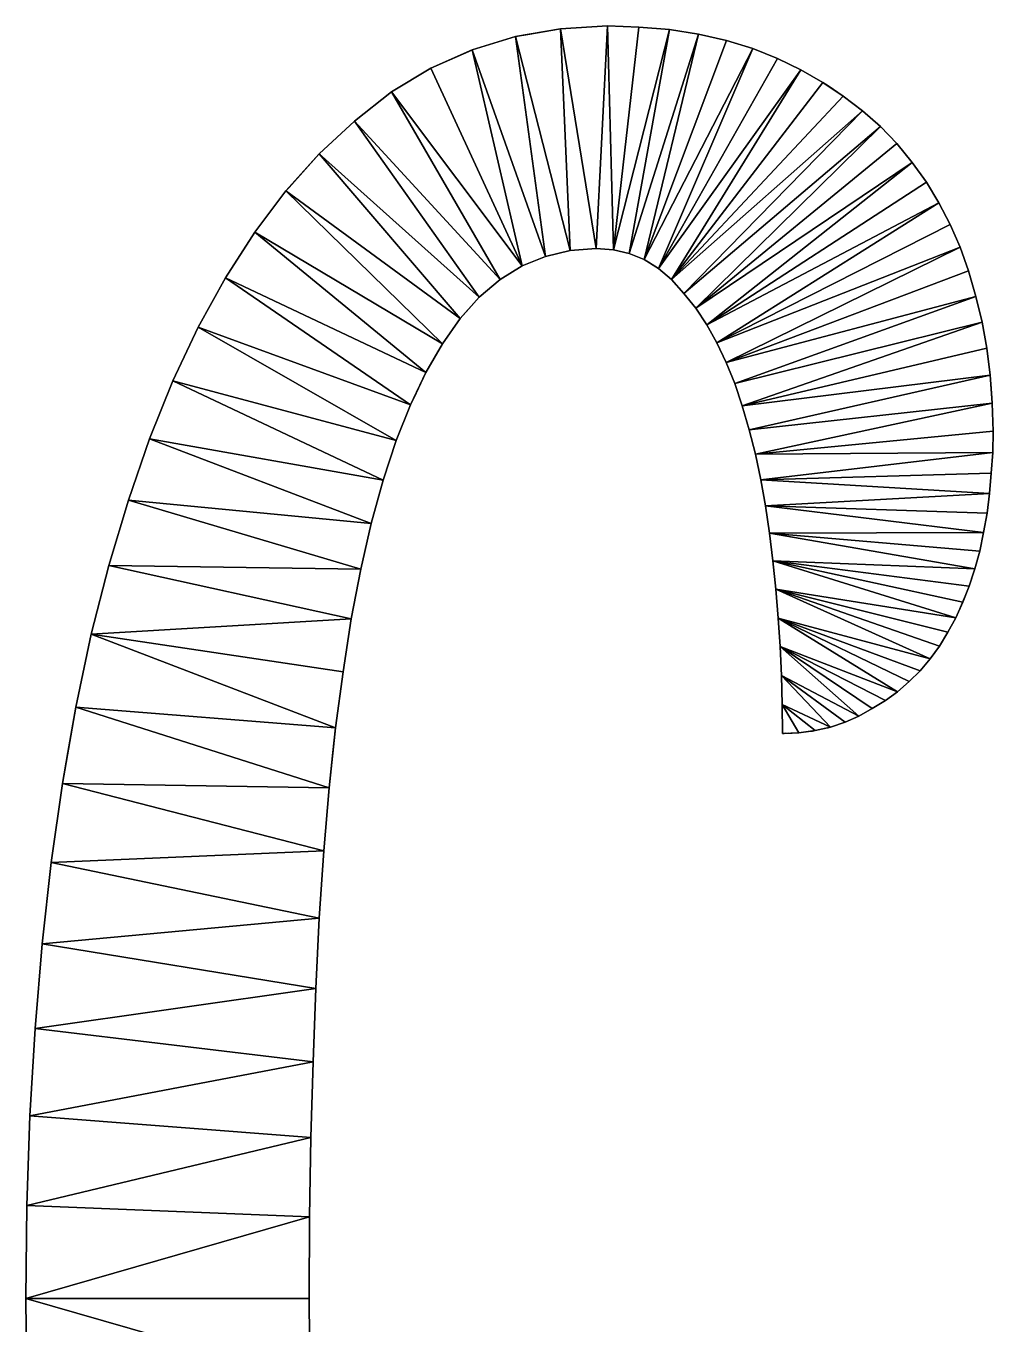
# Model space of a CAD drawing. Extents: x -29.1 to 29.1, y -25 to 25.
# Drawn here: x -15.086 to -12.33, y 6.562 to 10.263 of the extents above; entities that cross this region are included whole.
import ezdxf

# ---------------------------------------------------------------- set-up
doc = ezdxf.new("R2010")
doc.units = 0
doc.header["$MEASUREMENT"] = 0
doc.layers.add('ConstrLine', color=7, linetype='Continuous')
doc.layers.add('ObjLayer', color=2, linetype='Continuous')

msp = doc.modelspace()

# ---------------------------------------------------------------- linework, layer by layer
at = {"layer": 'ConstrLine'}
for points in [[(-13.563, 10.255, 5), (-13.691, 10.233, 5), (-13.535, 9.623, 5)], [(-13.563, 10.255, 5), (-13.6503, 10.24, 4), (-13.691, 10.233, 5)], [(-13.563, 10.255, 5), (-13.563, 10.255, 4), (-13.6503, 10.24, 4)], [(-13.429, 10.263, 5), (-13.563, 10.255, 5), (-13.461, 9.629, 5)], [(-13.563, 10.255, 4), (-13.563, 10.255, 5), (-13.429, 10.263, 5)], [(-13.563, 10.255, 4), (-13.429, 10.263, 5), (-13.429, 10.263, 4)], [(-13.535, 9.623, 5), (-13.461, 9.629, 5), (-13.563, 10.255, 5)], [(-13.461, 9.629, 5), (-13.412, 9.625, 5), (-13.429, 10.263, 5)], [(-13.339, 10.26, 5), (-13.429, 10.263, 5), (-13.412, 9.625, 5)], [(-13.429, 10.263, 4), (-13.429, 10.263, 5), (-13.339, 10.26, 5)], [(-13.429, 10.263, 4), (-13.339, 10.26, 5), (-13.339, 10.26, 4)], [(-13.252, 10.253, 5), (-13.339, 10.26, 5), (-13.412, 9.625, 5)], [(-13.412, 9.625, 5), (-13.367, 9.614, 5), (-13.252, 10.253, 5)], [(-13.252, 10.253, 5), (-13.367, 9.614, 5), (-13.169, 10.24, 5)], [(-13.339, 10.26, 4), (-13.339, 10.26, 5), (-13.252, 10.253, 5)], [(-13.339, 10.26, 4), (-13.252, 10.253, 5), (-13.252, 10.253, 4)], [(-13.252, 10.253, 4), (-13.252, 10.253, 5), (-13.169, 10.24, 5)], [(-13.252, 10.253, 4), (-13.169, 10.24, 5), (-13.169, 10.24, 4)], [(-13.691, 10.233, 5), (-13.814, 10.195, 5), (-13.605, 9.606, 5)], [(-13.814, 10.195, 4), (-13.814, 10.195, 5), (-13.691, 10.233, 5)], [(-13.814, 10.195, 4), (-13.691, 10.233, 5), (-13.691, 10.233, 4)], [(-13.691, 10.233, 4), (-13.691, 10.233, 5), (-13.6503, 10.24, 4)], [(-13.605, 9.606, 5), (-13.535, 9.623, 5), (-13.691, 10.233, 5)], [(-13.324, 9.597, 5), (-13.169, 10.24, 5), (-13.367, 9.614, 5)], [(-13.169, 10.24, 5), (-13.324, 9.597, 5), (-13.09, 10.222, 5)], [(-13.09, 10.222, 5), (-13.324, 9.597, 5), (-13.015, 10.199, 5)], [(-13.169, 10.24, 5), (-13.09, 10.222, 5), (-13.09, 10.222, 4)], [(-13.169, 10.24, 5), (-13.09, 10.222, 4), (-13.169, 10.24, 4)], [(-13.09, 10.222, 4), (-13.09, 10.222, 5), (-13.015, 10.199, 5)], [(-13.09, 10.222, 4), (-13.015, 10.199, 5), (-13.015, 10.199, 4)], [(-13.814, 10.195, 5), (-13.932, 10.143, 5), (-13.672, 9.579, 5)], [(-13.932, 10.143, 5), (-13.814, 10.195, 5), (-13.824, 10.1906, 4)], [(-13.932, 10.143, 4), (-13.932, 10.143, 5), (-13.824, 10.1906, 4)], [(-13.814, 10.195, 4), (-13.824, 10.1906, 4), (-13.814, 10.195, 5)], [(-13.672, 9.579, 5), (-13.605, 9.606, 5), (-13.814, 10.195, 5)], [(-13.283, 9.572, 5), (-13.015, 10.199, 5), (-13.324, 9.597, 5)], [(-13.283, 9.572, 5), (-12.944, 10.17, 5), (-13.015, 10.199, 5)], [(-13.015, 10.199, 4), (-13.015, 10.199, 5), (-12.944, 10.17, 5)], [(-13.015, 10.199, 4), (-12.944, 10.17, 5), (-12.944, 10.17, 4)], [(-13.932, 10.143, 5), (-14.044, 10.075, 5), (-13.672, 9.579, 5)], [(-14.044, 10.075, 4), (-14.044, 10.075, 5), (-13.932, 10.143, 5)], [(-14.044, 10.075, 4), (-13.932, 10.143, 5), (-13.932, 10.143, 4)], [(-12.878, 10.138, 5), (-12.944, 10.17, 5), (-13.283, 9.572, 5)], [(-12.944, 10.17, 4), (-12.944, 10.17, 5), (-12.878, 10.138, 5)], [(-12.944, 10.17, 4), (-12.878, 10.138, 5), (-12.878, 10.138, 4)], [(-13.283, 9.572, 5), (-13.246, 9.54, 5), (-12.878, 10.138, 5)], [(-12.815, 10.102, 5), (-12.878, 10.138, 5), (-13.246, 9.54, 5)], [(-12.878, 10.138, 4), (-12.878, 10.138, 5), (-12.815, 10.102, 5)], [(-12.878, 10.138, 4), (-12.815, 10.102, 5), (-12.815, 10.102, 4)], [(-14.044, 10.075, 5), (-14.15, 9.992, 5), (-13.735, 9.54, 5)], [(-14.15, 9.992, 4), (-14.15, 9.992, 5), (-14.044, 10.075, 5)], [(-14.15, 9.992, 4), (-14.044, 10.075, 5), (-14.044, 10.075, 4)], [(-13.735, 9.54, 5), (-13.672, 9.579, 5), (-14.044, 10.075, 5)], [(-12.757, 10.063, 5), (-12.815, 10.102, 5), (-13.246, 9.54, 5)], [(-12.815, 10.102, 4), (-12.815, 10.102, 5), (-12.8, 10.0919, 4)], [(-12.815, 10.102, 5), (-12.757, 10.063, 5), (-12.8, 10.0919, 4)], [(-12.757, 10.063, 4), (-12.8, 10.0919, 4), (-12.757, 10.063, 5)], [(-12.702, 10.021, 5), (-12.757, 10.063, 5), (-13.246, 9.54, 5)], [(-12.757, 10.063, 4), (-12.757, 10.063, 5), (-12.702, 10.021, 5)], [(-12.757, 10.063, 4), (-12.702, 10.021, 5), (-12.702, 10.021, 4)], [(-14.15, 9.992, 5), (-14.25, 9.898, 5), (-13.794, 9.49, 5)], [(-14.25, 9.898, 4), (-14.25, 9.898, 5), (-14.15, 9.992, 5)], [(-14.25, 9.898, 4), (-14.15, 9.992, 5), (-14.15, 9.992, 4)], [(-13.794, 9.49, 5), (-13.735, 9.54, 5), (-14.15, 9.992, 5)], [(-13.246, 9.54, 5), (-13.211, 9.5, 5), (-12.702, 10.021, 5)], [(-12.651, 9.976, 5), (-12.702, 10.021, 5), (-13.211, 9.5, 5)], [(-12.702, 10.021, 4), (-12.702, 10.021, 5), (-12.651, 9.976, 5)], [(-12.702, 10.021, 4), (-12.651, 9.976, 5), (-12.651, 9.976, 4)], [(-13.211, 9.5, 5), (-13.177, 9.458, 5), (-12.651, 9.976, 5)], [(-12.604, 9.928, 5), (-12.651, 9.976, 5), (-13.177, 9.458, 5)], [(-12.651, 9.976, 4), (-12.651, 9.976, 5), (-12.604, 9.928, 5)], [(-12.651, 9.976, 4), (-12.604, 9.928, 5), (-12.604, 9.928, 4)], [(-12.56, 9.874, 5), (-12.604, 9.928, 5), (-13.177, 9.458, 5)], [(-12.604, 9.928, 4), (-12.604, 9.928, 5), (-12.56, 9.874, 5)], [(-12.604, 9.928, 4), (-12.56, 9.874, 5), (-12.56, 9.874, 4)], [(-14.25, 9.898, 5), (-14.345, 9.793, 5), (-13.849, 9.429, 5)], [(-14.345, 9.793, 5), (-14.25, 9.898, 5), (-14.336, 9.8029, 4)], [(-14.25, 9.898, 4), (-14.336, 9.8029, 4), (-14.25, 9.898, 5)], [(-13.849, 9.429, 5), (-13.794, 9.49, 5), (-14.25, 9.898, 5)], [(-13.177, 9.458, 5), (-13.146, 9.411, 5), (-12.56, 9.874, 5)], [(-12.52, 9.818, 5), (-12.56, 9.874, 5), (-13.146, 9.411, 5)], [(-12.56, 9.874, 4), (-12.56, 9.874, 5), (-12.52, 9.818, 5)], [(-12.56, 9.874, 4), (-12.52, 9.818, 5), (-12.52, 9.818, 4)], [(-12.484, 9.759, 5), (-12.52, 9.818, 5), (-13.146, 9.411, 5)], [(-12.52, 9.818, 4), (-12.52, 9.818, 5), (-12.484, 9.759, 5)], [(-12.52, 9.818, 4), (-12.484, 9.759, 5), (-12.484, 9.759, 4)], [(-14.434, 9.675, 5), (-13.899, 9.357, 5), (-14.345, 9.793, 5)], [(-14.345, 9.793, 4), (-14.434, 9.675, 4), (-14.434, 9.675, 5)], [(-14.345, 9.793, 4), (-14.434, 9.675, 5), (-14.345, 9.793, 5)], [(-14.336, 9.8029, 4), (-14.345, 9.793, 4), (-14.345, 9.793, 5)], [(-13.849, 9.429, 5), (-14.345, 9.793, 5), (-13.899, 9.357, 5)], [(-13.146, 9.411, 5), (-13.117, 9.36, 5), (-12.484, 9.759, 5)], [(-12.452, 9.697, 5), (-12.484, 9.759, 5), (-13.117, 9.36, 5)], [(-12.484, 9.759, 4), (-12.484, 9.759, 5), (-12.452, 9.697, 5)], [(-12.484, 9.759, 4), (-12.452, 9.697, 5), (-12.452, 9.697, 4)], [(-12.424, 9.632, 5), (-12.452, 9.697, 5), (-13.117, 9.36, 5)], [(-12.452, 9.697, 4), (-12.452, 9.697, 5), (-12.424, 9.632, 5)], [(-12.452, 9.697, 4), (-12.424, 9.632, 5), (-12.424, 9.632, 4)], [(-14.434, 9.675, 5), (-14.517, 9.545, 5), (-13.946, 9.275, 5)], [(-14.434, 9.675, 4), (-14.517, 9.545, 4), (-14.517, 9.545, 5)], [(-14.434, 9.675, 4), (-14.517, 9.545, 5), (-14.434, 9.675, 5)], [(-13.946, 9.275, 5), (-13.899, 9.357, 5), (-14.434, 9.675, 5)], [(-13.605, 9.606, 4), (-13.535, 9.623, 4), (-13.535, 9.623, 5)], [(-13.605, 9.606, 4), (-13.535, 9.623, 5), (-13.605, 9.606, 5)], [(-13.535, 9.623, 4), (-13.461, 9.629, 4), (-13.461, 9.629, 5)], [(-13.535, 9.623, 4), (-13.461, 9.629, 5), (-13.535, 9.623, 5)], [(-13.461, 9.629, 4), (-13.412, 9.625, 4), (-13.412, 9.625, 5)], [(-13.461, 9.629, 4), (-13.412, 9.625, 5), (-13.461, 9.629, 5)], [(-13.412, 9.625, 4), (-13.367, 9.614, 4), (-13.367, 9.614, 5)], [(-13.412, 9.625, 4), (-13.367, 9.614, 5), (-13.412, 9.625, 5)], [(-13.117, 9.36, 5), (-13.091, 9.304, 5), (-12.424, 9.632, 5)], [(-12.4, 9.565, 5), (-12.424, 9.632, 5), (-13.091, 9.304, 5)], [(-12.424, 9.632, 4), (-12.424, 9.632, 5), (-12.4, 9.565, 5)], [(-12.424, 9.632, 4), (-12.4, 9.565, 5), (-12.4, 9.565, 4)], [(-13.672, 9.579, 4), (-13.605, 9.606, 4), (-13.605, 9.606, 5)], [(-13.672, 9.579, 4), (-13.605, 9.606, 5), (-13.672, 9.579, 5)], [(-13.367, 9.614, 4), (-13.324, 9.597, 4), (-13.324, 9.597, 5)], [(-13.367, 9.614, 4), (-13.324, 9.597, 5), (-13.367, 9.614, 5)], [(-13.283, 9.572, 5), (-13.324, 9.597, 5), (-13.312, 9.5897, 4)], [(-13.324, 9.597, 4), (-13.312, 9.5897, 4), (-13.324, 9.597, 5)], [(-13.312, 9.5897, 4), (-13.283, 9.572, 4), (-13.283, 9.572, 5)], [(-13.735, 9.54, 4), (-13.672, 9.579, 4), (-13.672, 9.579, 5)], [(-13.735, 9.54, 4), (-13.672, 9.579, 5), (-13.735, 9.54, 5)], [(-13.283, 9.572, 4), (-13.246, 9.54, 4), (-13.246, 9.54, 5)], [(-13.283, 9.572, 4), (-13.246, 9.54, 5), (-13.283, 9.572, 5)], [(-12.379, 9.492, 5), (-12.4, 9.565, 5), (-13.091, 9.304, 5)], [(-12.4, 9.565, 4), (-12.4, 9.565, 5), (-12.379, 9.492, 5)], [(-12.4, 9.565, 4), (-12.379, 9.492, 5), (-12.379, 9.492, 4)], [(-14.517, 9.545, 5), (-14.595, 9.404, 5), (-13.99, 9.183, 5)], [(-14.517, 9.545, 4), (-14.595, 9.404, 4), (-14.595, 9.404, 5)], [(-14.517, 9.545, 4), (-14.595, 9.404, 5), (-14.517, 9.545, 5)], [(-13.99, 9.183, 5), (-13.946, 9.275, 5), (-14.517, 9.545, 5)], [(-13.794, 9.49, 4), (-13.735, 9.54, 4), (-13.735, 9.54, 5)], [(-13.794, 9.49, 4), (-13.735, 9.54, 5), (-13.794, 9.49, 5)], [(-13.246, 9.54, 4), (-13.211, 9.5, 4), (-13.211, 9.5, 5)], [(-13.246, 9.54, 4), (-13.211, 9.5, 5), (-13.246, 9.54, 5)], [(-13.849, 9.429, 5), (-13.824, 9.4567, 4), (-13.794, 9.49, 5)], [(-13.794, 9.49, 4), (-13.794, 9.49, 5), (-13.824, 9.4567, 4)], [(-13.211, 9.5, 4), (-13.177, 9.458, 4), (-13.177, 9.458, 5)], [(-13.211, 9.5, 4), (-13.177, 9.458, 5), (-13.211, 9.5, 5)], [(-13.091, 9.304, 5), (-13.066, 9.244, 5), (-12.379, 9.492, 5)], [(-12.361, 9.419, 5), (-12.379, 9.492, 5), (-13.066, 9.244, 5)], [(-12.379, 9.492, 4), (-12.379, 9.492, 5), (-12.361, 9.419, 5)], [(-12.379, 9.492, 4), (-12.361, 9.419, 5), (-12.361, 9.419, 4)], [(-13.849, 9.429, 5), (-13.849, 9.429, 4), (-13.824, 9.4567, 4)], [(-13.177, 9.458, 4), (-13.146, 9.411, 4), (-13.146, 9.411, 5)], [(-13.177, 9.458, 4), (-13.146, 9.411, 5), (-13.177, 9.458, 5)], [(-14.595, 9.404, 5), (-14.667, 9.251, 5), (-14.031, 9.081, 5)], [(-14.595, 9.404, 4), (-14.667, 9.251, 4), (-14.667, 9.251, 5)], [(-14.595, 9.404, 4), (-14.667, 9.251, 5), (-14.595, 9.404, 5)], [(-14.031, 9.081, 5), (-13.99, 9.183, 5), (-14.595, 9.404, 5)], [(-13.849, 9.429, 4), (-13.849, 9.429, 5), (-13.899, 9.357, 5)], [(-13.849, 9.429, 4), (-13.899, 9.357, 5), (-13.899, 9.357, 4)], [(-13.146, 9.411, 4), (-13.117, 9.36, 4), (-13.117, 9.36, 5)], [(-13.146, 9.411, 4), (-13.117, 9.36, 5), (-13.146, 9.411, 5)], [(-13.066, 9.244, 5), (-13.045, 9.18, 5), (-12.361, 9.419, 5)], [(-12.348, 9.344, 5), (-12.361, 9.419, 5), (-13.045, 9.18, 5)], [(-12.361, 9.419, 4), (-12.361, 9.419, 5), (-12.348, 9.344, 5)], [(-12.361, 9.419, 4), (-12.348, 9.344, 5), (-12.348, 9.344, 4)], [(-13.899, 9.357, 4), (-13.899, 9.357, 5), (-13.946, 9.275, 5)], [(-13.899, 9.357, 4), (-13.946, 9.275, 5), (-13.946, 9.275, 4)], [(-13.117, 9.36, 4), (-13.091, 9.304, 4), (-13.091, 9.304, 5)], [(-13.117, 9.36, 4), (-13.091, 9.304, 5), (-13.117, 9.36, 5)], [(-12.338, 9.267, 5), (-12.348, 9.344, 5), (-13.045, 9.18, 5)], [(-12.348, 9.344, 4), (-12.348, 9.344, 5), (-12.338, 9.267, 5)], [(-12.348, 9.344, 4), (-12.338, 9.267, 5), (-12.338, 9.267, 4)], [(-13.091, 9.304, 4), (-13.066, 9.244, 4), (-13.066, 9.244, 5)], [(-13.091, 9.304, 4), (-13.066, 9.244, 5), (-13.091, 9.304, 5)], [(-13.946, 9.275, 5), (-13.99, 9.183, 5), (-13.9742, 9.216, 4)], [(-13.946, 9.275, 4), (-13.946, 9.275, 5), (-13.9742, 9.216, 4)], [(-13.045, 9.18, 5), (-13.025, 9.112, 5), (-12.338, 9.267, 5)], [(-12.338, 9.267, 5), (-13.025, 9.112, 5), (-12.332, 9.188, 5)], [(-12.338, 9.267, 4), (-12.338, 9.267, 5), (-12.3341, 9.216, 4)], [(-12.338, 9.267, 5), (-12.332, 9.188, 5), (-12.3341, 9.216, 4)], [(-14.667, 9.251, 5), (-14.734, 9.086, 5), (-14.068, 8.968, 5)], [(-14.667, 9.251, 4), (-14.734, 9.086, 4), (-14.734, 9.086, 5)], [(-14.667, 9.251, 4), (-14.734, 9.086, 5), (-14.667, 9.251, 5)], [(-14.068, 8.968, 5), (-14.031, 9.081, 5), (-14.667, 9.251, 5)], [(-13.99, 9.183, 4), (-13.9742, 9.216, 4), (-13.99, 9.183, 5)], [(-13.066, 9.244, 4), (-13.045, 9.18, 4), (-13.045, 9.18, 5)], [(-13.066, 9.244, 4), (-13.045, 9.18, 5), (-13.066, 9.244, 5)], [(-12.332, 9.188, 4), (-12.3341, 9.216, 4), (-12.332, 9.188, 5)], [(-13.99, 9.183, 4), (-13.99, 9.183, 5), (-14.031, 9.081, 5)], [(-13.99, 9.183, 4), (-14.031, 9.081, 5), (-14.031, 9.081, 4)], [(-13.045, 9.18, 4), (-13.025, 9.112, 4), (-13.025, 9.112, 5)], [(-13.045, 9.18, 4), (-13.025, 9.112, 5), (-13.045, 9.18, 5)], [(-13.007, 9.042, 5), (-12.332, 9.188, 5), (-13.025, 9.112, 5)], [(-12.332, 9.188, 5), (-13.007, 9.042, 5), (-12.33, 9.108, 5)], [(-12.332, 9.188, 4), (-12.332, 9.188, 5), (-12.33, 9.108, 5)], [(-12.332, 9.188, 4), (-12.33, 9.108, 5), (-12.33, 9.108, 4)], [(-13.025, 9.112, 4), (-13.007, 9.042, 4), (-13.007, 9.042, 5)], [(-13.025, 9.112, 4), (-13.007, 9.042, 5), (-13.025, 9.112, 5)], [(-12.33, 9.108, 5), (-13.007, 9.042, 5), (-12.331, 9.047, 5)], [(-12.33, 9.108, 4), (-12.33, 9.108, 5), (-12.331, 9.047, 5)], [(-12.33, 9.108, 4), (-12.331, 9.047, 5), (-12.331, 9.047, 4)], [(-14.734, 9.086, 5), (-14.794, 8.911, 5), (-14.102, 8.845, 5)], [(-14.734, 9.086, 4), (-14.794, 8.911, 4), (-14.794, 8.911, 5)], [(-14.734, 9.086, 4), (-14.794, 8.911, 5), (-14.734, 9.086, 5)], [(-14.102, 8.845, 5), (-14.068, 8.968, 5), (-14.734, 9.086, 5)], [(-14.031, 9.081, 4), (-14.031, 9.081, 5), (-14.068, 8.968, 5)], [(-14.031, 9.081, 4), (-14.068, 8.968, 5), (-14.068, 8.968, 4)], [(-12.992, 8.969, 5), (-12.331, 9.047, 5), (-13.007, 9.042, 5)], [(-13.007, 9.042, 4), (-12.992, 8.969, 4), (-12.992, 8.969, 5)], [(-13.007, 9.042, 4), (-12.992, 8.969, 5), (-13.007, 9.042, 5)], [(-12.335, 8.988, 5), (-12.331, 9.047, 5), (-12.992, 8.969, 5)], [(-12.331, 9.047, 4), (-12.331, 9.047, 5), (-12.335, 8.988, 5)], [(-12.331, 9.047, 4), (-12.335, 8.988, 5), (-12.335, 8.988, 4)], [(-14.068, 8.968, 4), (-14.068, 8.968, 5), (-14.102, 8.845, 5)], [(-14.068, 8.968, 4), (-14.102, 8.845, 5), (-14.102, 8.845, 4)], [(-12.34, 8.93, 5), (-12.335, 8.988, 5), (-12.992, 8.969, 5)], [(-12.992, 8.969, 5), (-12.978, 8.895, 5), (-12.34, 8.93, 5)], [(-12.992, 8.969, 4), (-12.978, 8.895, 4), (-12.978, 8.895, 5)], [(-12.992, 8.969, 4), (-12.978, 8.895, 5), (-12.992, 8.969, 5)], [(-12.335, 8.988, 4), (-12.335, 8.988, 5), (-12.34, 8.93, 5)], [(-12.335, 8.988, 4), (-12.34, 8.93, 5), (-12.34, 8.93, 4)], [(-12.347, 8.874, 5), (-12.34, 8.93, 5), (-12.978, 8.895, 5)], [(-12.34, 8.93, 4), (-12.34, 8.93, 5), (-12.347, 8.874, 5)], [(-12.34, 8.93, 4), (-12.347, 8.874, 5), (-12.347, 8.874, 4)], [(-14.794, 8.911, 5), (-14.85, 8.725, 5), (-14.132, 8.714, 5)], [(-14.794, 8.911, 4), (-14.85, 8.725, 4), (-14.85, 8.725, 5)], [(-14.794, 8.911, 4), (-14.85, 8.725, 5), (-14.794, 8.911, 5)], [(-14.132, 8.714, 5), (-14.102, 8.845, 5), (-14.794, 8.911, 5)], [(-12.978, 8.895, 5), (-12.967, 8.817, 5), (-12.357, 8.819, 5)], [(-12.357, 8.819, 5), (-12.347, 8.874, 5), (-12.978, 8.895, 5)], [(-12.978, 8.895, 4), (-12.967, 8.817, 4), (-12.967, 8.817, 5)], [(-12.978, 8.895, 4), (-12.967, 8.817, 5), (-12.978, 8.895, 5)], [(-14.102, 8.845, 4), (-14.102, 8.845, 5), (-14.132, 8.714, 5)], [(-14.102, 8.845, 4), (-14.132, 8.714, 5), (-14.132, 8.714, 4)], [(-12.347, 8.874, 4), (-12.347, 8.874, 5), (-12.357, 8.819, 5)], [(-12.347, 8.874, 4), (-12.357, 8.819, 5), (-12.357, 8.819, 4)], [(-12.368, 8.766, 5), (-12.357, 8.819, 5), (-12.967, 8.817, 5)], [(-12.967, 8.817, 5), (-12.958, 8.738, 5), (-12.382, 8.715, 5)], [(-12.382, 8.715, 5), (-12.368, 8.766, 5), (-12.967, 8.817, 5)], [(-12.967, 8.817, 4), (-12.958, 8.738, 4), (-12.958, 8.738, 5)], [(-12.967, 8.817, 4), (-12.958, 8.738, 5), (-12.967, 8.817, 5)], [(-12.357, 8.819, 4), (-12.357, 8.819, 5), (-12.368, 8.766, 5)], [(-12.357, 8.819, 4), (-12.368, 8.766, 5), (-12.368, 8.766, 4)], [(-12.416, 8.62, 5), (-12.398, 8.666, 5), (-12.958, 8.738, 5)], [(-12.436, 8.576, 5), (-12.416, 8.62, 5), (-12.958, 8.738, 5)], [(-12.398, 8.666, 5), (-12.382, 8.715, 5), (-12.958, 8.738, 5)], [(-12.958, 8.738, 5), (-12.949, 8.657, 5), (-12.436, 8.576, 5)], [(-12.958, 8.738, 4), (-12.949, 8.657, 4), (-12.949, 8.657, 5)], [(-12.958, 8.738, 4), (-12.949, 8.657, 5), (-12.958, 8.738, 5)], [(-12.368, 8.766, 4), (-12.368, 8.766, 5), (-12.382, 8.715, 5)], [(-12.368, 8.766, 4), (-12.382, 8.715, 5), (-12.382, 8.715, 4)], [(-14.85, 8.725, 5), (-14.9, 8.529, 5), (-14.159, 8.573, 5)], [(-14.85, 8.725, 4), (-14.9, 8.529, 4), (-14.9, 8.529, 5)], [(-14.85, 8.725, 4), (-14.9, 8.529, 5), (-14.85, 8.725, 5)], [(-14.159, 8.573, 5), (-14.132, 8.714, 5), (-14.85, 8.725, 5)], [(-14.132, 8.714, 4), (-14.132, 8.714, 5), (-14.159, 8.573, 5)], [(-14.132, 8.714, 4), (-14.159, 8.573, 5), (-14.159, 8.573, 4)], [(-12.382, 8.715, 5), (-12.398, 8.666, 5), (-12.3856, 8.704, 4)], [(-12.398, 8.666, 4), (-12.3856, 8.704, 4), (-12.398, 8.666, 5)], [(-12.382, 8.715, 4), (-12.382, 8.715, 5), (-12.3856, 8.704, 4)], [(-12.398, 8.666, 4), (-12.398, 8.666, 5), (-12.416, 8.62, 5)], [(-12.398, 8.666, 4), (-12.416, 8.62, 5), (-12.416, 8.62, 4)], [(-12.949, 8.657, 5), (-12.942, 8.575, 5), (-12.509, 8.459, 5)], [(-12.509, 8.459, 5), (-12.483, 8.495, 5), (-12.949, 8.657, 5)], [(-12.483, 8.495, 5), (-12.459, 8.535, 5), (-12.949, 8.657, 5)], [(-12.459, 8.535, 5), (-12.436, 8.576, 5), (-12.949, 8.657, 5)], [(-12.949, 8.657, 4), (-12.942, 8.575, 4), (-12.942, 8.575, 5)], [(-12.949, 8.657, 4), (-12.942, 8.575, 5), (-12.949, 8.657, 5)], [(-12.416, 8.62, 4), (-12.416, 8.62, 5), (-12.436, 8.576, 5)], [(-12.416, 8.62, 4), (-12.436, 8.576, 5), (-12.436, 8.576, 4)], [(-14.182, 8.422, 5), (-14.159, 8.573, 5), (-14.9, 8.529, 5)], [(-14.159, 8.573, 4), (-14.159, 8.573, 5), (-14.182, 8.422, 5)], [(-14.159, 8.573, 4), (-14.182, 8.422, 5), (-14.182, 8.422, 4)], [(-12.942, 8.575, 5), (-12.937, 8.494, 5), (-12.602, 8.365, 5)], [(-12.602, 8.365, 5), (-12.569, 8.394, 5), (-12.942, 8.575, 5)], [(-12.569, 8.394, 5), (-12.538, 8.425, 5), (-12.942, 8.575, 5)], [(-12.538, 8.425, 5), (-12.509, 8.459, 5), (-12.942, 8.575, 5)], [(-12.942, 8.575, 4), (-12.937, 8.494, 4), (-12.937, 8.494, 5)], [(-12.942, 8.575, 4), (-12.937, 8.494, 5), (-12.942, 8.575, 5)], [(-12.436, 8.576, 4), (-12.436, 8.576, 5), (-12.459, 8.535, 5)], [(-12.436, 8.576, 4), (-12.459, 8.535, 5), (-12.459, 8.535, 4)], [(-14.204, 8.262, 5), (-14.9, 8.529, 5), (-14.944, 8.321, 5)], [(-14.9, 8.529, 4), (-14.944, 8.321, 4), (-14.944, 8.321, 5)], [(-14.9, 8.529, 4), (-14.944, 8.321, 5), (-14.9, 8.529, 5)], [(-14.182, 8.422, 5), (-14.9, 8.529, 5), (-14.204, 8.262, 5)], [(-12.459, 8.535, 4), (-12.459, 8.535, 5), (-12.483, 8.495, 5)], [(-12.459, 8.535, 4), (-12.483, 8.495, 5), (-12.483, 8.495, 4)], [(-12.937, 8.494, 5), (-12.933, 8.411, 5), (-12.712, 8.295, 5)], [(-12.712, 8.295, 5), (-12.674, 8.317, 5), (-12.937, 8.494, 5)], [(-12.636, 8.34, 5), (-12.602, 8.365, 5), (-12.937, 8.494, 5)], [(-12.674, 8.317, 5), (-12.636, 8.34, 5), (-12.937, 8.494, 5)], [(-12.937, 8.494, 4), (-12.933, 8.411, 4), (-12.933, 8.411, 5)], [(-12.937, 8.494, 4), (-12.933, 8.411, 5), (-12.937, 8.494, 5)], [(-12.483, 8.495, 4), (-12.483, 8.495, 5), (-12.509, 8.459, 5)], [(-12.483, 8.495, 4), (-12.509, 8.459, 5), (-12.509, 8.459, 4)], [(-12.509, 8.459, 4), (-12.509, 8.459, 5), (-12.538, 8.425, 5)], [(-12.509, 8.459, 4), (-12.538, 8.425, 5), (-12.538, 8.425, 4)], [(-14.182, 8.422, 4), (-14.182, 8.422, 5), (-14.204, 8.262, 5)], [(-14.182, 8.422, 4), (-14.204, 8.262, 5), (-14.204, 8.262, 4)], [(-12.933, 8.411, 5), (-12.931, 8.329, 5), (-12.793, 8.264, 5)], [(-12.751, 8.278, 5), (-12.712, 8.295, 5), (-12.933, 8.411, 5)], [(-12.793, 8.264, 5), (-12.751, 8.278, 5), (-12.933, 8.411, 5)], [(-12.933, 8.411, 4), (-12.931, 8.329, 4), (-12.931, 8.329, 5)], [(-12.933, 8.411, 4), (-12.931, 8.329, 5), (-12.933, 8.411, 5)], [(-12.569, 8.394, 4), (-12.538, 8.425, 4), (-12.538, 8.425, 5)], [(-12.569, 8.394, 4), (-12.538, 8.425, 5), (-12.569, 8.394, 5)], [(-12.636, 8.34, 4), (-12.602, 8.365, 4), (-12.602, 8.365, 5)], [(-12.636, 8.34, 4), (-12.602, 8.365, 5), (-12.636, 8.34, 5)], [(-12.602, 8.365, 4), (-12.569, 8.394, 4), (-12.569, 8.394, 5)], [(-12.602, 8.365, 4), (-12.569, 8.394, 5), (-12.602, 8.365, 5)], [(-12.883, 8.248, 5), (-12.837, 8.254, 5), (-12.931, 8.329, 5)], [(-12.93, 8.246, 5), (-12.883, 8.248, 5), (-12.931, 8.329, 5)], [(-12.837, 8.254, 5), (-12.793, 8.264, 5), (-12.931, 8.329, 5)], [(-12.931, 8.329, 4), (-12.93, 8.246, 4), (-12.93, 8.246, 5)], [(-12.931, 8.329, 4), (-12.93, 8.246, 5), (-12.931, 8.329, 5)], [(-12.674, 8.317, 4), (-12.636, 8.34, 4), (-12.636, 8.34, 5)], [(-12.674, 8.317, 4), (-12.636, 8.34, 5), (-12.674, 8.317, 5)], [(-14.944, 8.321, 5), (-14.982, 8.103, 5), (-14.222, 8.091, 5)], [(-14.9665, 8.192, 4), (-14.982, 8.103, 5), (-14.944, 8.321, 5)], [(-14.944, 8.321, 4), (-14.9665, 8.192, 4), (-14.944, 8.321, 5)], [(-14.944, 8.321, 5), (-14.222, 8.091, 5), (-14.204, 8.262, 5)], [(-12.751, 8.278, 4), (-12.712, 8.295, 4), (-12.712, 8.295, 5)], [(-12.751, 8.278, 4), (-12.712, 8.295, 5), (-12.751, 8.278, 5)], [(-12.712, 8.295, 4), (-12.674, 8.317, 4), (-12.674, 8.317, 5)], [(-12.712, 8.295, 4), (-12.674, 8.317, 5), (-12.712, 8.295, 5)], [(-14.204, 8.262, 5), (-14.222, 8.091, 5), (-14.2114, 8.192, 4)], [(-14.204, 8.262, 4), (-14.204, 8.262, 5), (-14.2114, 8.192, 4)], [(-12.8562, 8.2515, 4), (-12.837, 8.254, 5), (-12.883, 8.248, 5)], [(-12.8562, 8.2515, 4), (-12.8449, 8.253, 4), (-12.837, 8.254, 5)], [(-12.8449, 8.253, 4), (-12.837, 8.254, 4), (-12.837, 8.254, 5)], [(-12.837, 8.254, 5), (-12.8062, 8.261, 4), (-12.793, 8.264, 5)], [(-12.837, 8.254, 4), (-12.8062, 8.261, 4), (-12.837, 8.254, 5)], [(-12.8, 8.2624, 4), (-12.793, 8.264, 5), (-12.8062, 8.261, 4)], [(-12.8, 8.2624, 4), (-12.793, 8.264, 4), (-12.793, 8.264, 5)], [(-12.793, 8.264, 4), (-12.751, 8.278, 4), (-12.751, 8.278, 5)], [(-12.793, 8.264, 4), (-12.751, 8.278, 5), (-12.793, 8.264, 5)], [(-12.883, 8.248, 5), (-12.93, 8.246, 5), (-12.9035, 8.2471, 4)], [(-12.914, 8.2467, 4), (-12.9035, 8.2471, 4), (-12.93, 8.246, 5)], [(-12.9217, 8.2464, 4), (-12.914, 8.2467, 4), (-12.93, 8.246, 5)], [(-12.9251, 8.2462, 4), (-12.9217, 8.2464, 4), (-12.93, 8.246, 5)], [(-12.929, 8.246, 4), (-12.9251, 8.2462, 4), (-12.93, 8.246, 5)], [(-12.93, 8.246, 4), (-12.929, 8.246, 4), (-12.93, 8.246, 5)], [(-12.9035, 8.2471, 4), (-12.9021, 8.2472, 4), (-12.883, 8.248, 5)], [(-12.9021, 8.2472, 4), (-12.8867, 8.2478, 4), (-12.883, 8.248, 5)], [(-12.8867, 8.2478, 4), (-12.883, 8.248, 4), (-12.883, 8.248, 5)], [(-12.883, 8.248, 4), (-12.8562, 8.2515, 4), (-12.883, 8.248, 5)], [(-14.9665, 8.192, 4), (-14.982, 8.103, 4), (-14.982, 8.103, 5)], [(-14.222, 8.091, 4), (-14.2114, 8.192, 4), (-14.222, 8.091, 5)], [(-14.982, 8.103, 5), (-15.014, 7.878, 5), (-14.237, 7.911, 5)], [(-14.982, 8.103, 4), (-15.014, 7.878, 4), (-15.014, 7.878, 5)], [(-14.982, 8.103, 4), (-15.014, 7.878, 5), (-14.982, 8.103, 5)], [(-14.237, 7.911, 5), (-14.222, 8.091, 5), (-14.982, 8.103, 5)], [(-14.222, 8.091, 4), (-14.222, 8.091, 5), (-14.237, 7.911, 5)], [(-14.222, 8.091, 4), (-14.237, 7.911, 5), (-14.237, 7.911, 4)], [(-14.25, 7.719, 5), (-14.237, 7.911, 5), (-15.014, 7.878, 5)], [(-14.237, 7.911, 4), (-14.237, 7.911, 5), (-14.25, 7.719, 5)], [(-14.237, 7.911, 4), (-14.25, 7.719, 5), (-14.25, 7.719, 4)], [(-15.014, 7.878, 5), (-15.04, 7.646, 5), (-14.25, 7.719, 5)], [(-15.014, 7.878, 4), (-15.04, 7.646, 4), (-15.04, 7.646, 5)], [(-15.014, 7.878, 4), (-15.04, 7.646, 5), (-15.014, 7.878, 5)], [(-14.26, 7.519, 5), (-14.25, 7.719, 5), (-15.04, 7.646, 5)], [(-14.25, 7.719, 4), (-14.25, 7.719, 5), (-14.26, 7.519, 5)], [(-14.25, 7.719, 4), (-14.26, 7.519, 5), (-14.26, 7.519, 4)], [(-15.04, 7.646, 5), (-15.06, 7.405, 5), (-14.26, 7.519, 5)], [(-15.04, 7.646, 4), (-15.06, 7.405, 4), (-15.06, 7.405, 5)], [(-15.04, 7.646, 4), (-15.06, 7.405, 5), (-15.04, 7.646, 5)], [(-14.268, 7.31, 5), (-14.26, 7.519, 5), (-15.06, 7.405, 5)], [(-14.26, 7.519, 4), (-14.26, 7.519, 5), (-14.268, 7.31, 5)], [(-14.26, 7.519, 4), (-14.268, 7.31, 5), (-14.268, 7.31, 4)], [(-15.06, 7.405, 5), (-15.075, 7.156, 5), (-14.268, 7.31, 5)], [(-15.06, 7.405, 4), (-15.075, 7.156, 4), (-15.075, 7.156, 5)], [(-15.06, 7.405, 4), (-15.075, 7.156, 5), (-15.06, 7.405, 5)], [(-14.274, 7.094, 5), (-14.268, 7.31, 5), (-15.075, 7.156, 5)], [(-14.268, 7.31, 4), (-14.268, 7.31, 5), (-14.274, 7.094, 5)], [(-14.268, 7.31, 4), (-14.274, 7.094, 5), (-14.274, 7.094, 4)], [(-15.075, 7.156, 5), (-15.084, 6.9, 5), (-14.274, 7.094, 5)], [(-15.075, 7.156, 4), (-15.084, 6.9, 4), (-15.084, 6.9, 5)], [(-15.075, 7.156, 4), (-15.084, 6.9, 5), (-15.075, 7.156, 5)], [(-14.278, 6.868, 5), (-14.274, 7.094, 5), (-15.084, 6.9, 5)], [(-14.274, 7.094, 4), (-14.274, 7.094, 5), (-14.278, 6.868, 5)], [(-14.274, 7.094, 4), (-14.278, 6.868, 5), (-14.278, 6.868, 4)], [(-15.084, 6.9, 5), (-15.086, 6.635, 5), (-14.278, 6.868, 5)], [(-15.084, 6.9, 4), (-15.086, 6.635, 4), (-15.086, 6.635, 5)], [(-15.084, 6.9, 4), (-15.086, 6.635, 5), (-15.084, 6.9, 5)], [(-14.279, 6.635, 5), (-14.278, 6.868, 5), (-15.086, 6.635, 5)], [(-14.278, 6.868, 4), (-14.278, 6.868, 5), (-14.279, 6.635, 5)], [(-14.278, 6.868, 4), (-14.279, 6.635, 5), (-14.279, 6.635, 4)], [(-14.277, 6.402, 5), (-14.279, 6.635, 5), (-15.086, 6.635, 5)], [(-15.084, 6.366, 5), (-14.277, 6.402, 5), (-15.086, 6.635, 5)], [(-15.086, 6.635, 4), (-15.084, 6.366, 4), (-15.084, 6.366, 5)], [(-15.086, 6.635, 4), (-15.084, 6.366, 5), (-15.086, 6.635, 5)], [(-14.279, 6.635, 4), (-14.279, 6.635, 5), (-14.277, 6.402, 5)], [(-14.279, 6.635, 4), (-14.277, 6.402, 5), (-14.277, 6.402, 4)]]:
    msp.add_3dface(points, dxfattribs=at)
at = {"layer": 'ObjLayer'}
for p, q in [((-13.691, 10.233, 5), (-13.563, 10.255, 5)), ((-13.563, 10.255, 5), (-13.429, 10.263, 5)), ((-13.429, 10.263, 5), (-13.339, 10.26, 5)), ((-13.339, 10.26, 5), (-13.252, 10.253, 5)), ((-13.252, 10.253, 5), (-13.169, 10.24, 5)), ((-13.814, 10.195, 5), (-13.691, 10.233, 5)), ((-13.169, 10.24, 5), (-13.09, 10.222, 5)), ((-13.09, 10.222, 5), (-13.015, 10.199, 5)), ((-13.932, 10.143, 5), (-13.814, 10.195, 5)), ((-13.015, 10.199, 5), (-12.944, 10.17, 5)), ((-14.044, 10.075, 5), (-13.932, 10.143, 5)), ((-12.944, 10.17, 5), (-12.878, 10.138, 5)), ((-12.878, 10.138, 5), (-12.815, 10.102, 5)), ((-14.15, 9.992, 5), (-14.044, 10.075, 5)), ((-12.815, 10.102, 5), (-12.757, 10.063, 5)), ((-12.757, 10.063, 5), (-12.702, 10.021, 5)), ((-14.25, 9.898, 5), (-14.15, 9.992, 5)), ((-12.702, 10.021, 5), (-12.651, 9.976, 5)), ((-12.651, 9.976, 5), (-12.604, 9.928, 5)), ((-12.604, 9.928, 5), (-12.56, 9.874, 5)), ((-14.345, 9.793, 5), (-14.25, 9.898, 5)), ((-12.56, 9.874, 5), (-12.52, 9.818, 5)), ((-12.52, 9.818, 5), (-12.484, 9.759, 5)), ((-14.434, 9.675, 5), (-14.345, 9.793, 5)), ((-12.484, 9.759, 5), (-12.452, 9.697, 5)), ((-12.452, 9.697, 5), (-12.424, 9.632, 5)), ((-14.517, 9.545, 5), (-14.434, 9.675, 5)), ((-13.535, 9.623, 5), (-13.605, 9.606, 5)), ((-13.461, 9.629, 5), (-13.535, 9.623, 5)), ((-13.412, 9.625, 5), (-13.461, 9.629, 5)), ((-13.367, 9.614, 5), (-13.412, 9.625, 5)), ((-12.424, 9.632, 5), (-12.4, 9.565, 5)), ((-13.605, 9.606, 5), (-13.672, 9.579, 5)), ((-13.324, 9.597, 5), (-13.367, 9.614, 5)), ((-13.283, 9.572, 5), (-13.324, 9.597, 5)), ((-13.672, 9.579, 5), (-13.735, 9.54, 5)), ((-13.246, 9.54, 5), (-13.283, 9.572, 5)), ((-12.4, 9.565, 5), (-12.379, 9.492, 5)), ((-14.595, 9.404, 5), (-14.517, 9.545, 5)), ((-13.735, 9.54, 5), (-13.794, 9.49, 5)), ((-13.211, 9.5, 5), (-13.246, 9.54, 5)), ((-13.794, 9.49, 5), (-13.849, 9.429, 5)), ((-13.177, 9.458, 5), (-13.211, 9.5, 5)), ((-12.379, 9.492, 5), (-12.361, 9.419, 5)), ((-13.146, 9.411, 5), (-13.177, 9.458, 5)), ((-14.667, 9.251, 5), (-14.595, 9.404, 5)), ((-13.849, 9.429, 5), (-13.899, 9.357, 5)), ((-13.117, 9.36, 5), (-13.146, 9.411, 5)), ((-12.361, 9.419, 5), (-12.348, 9.344, 5)), ((-13.899, 9.357, 5), (-13.946, 9.275, 5)), ((-13.091, 9.304, 5), (-13.117, 9.36, 5)), ((-12.348, 9.344, 5), (-12.338, 9.267, 5)), ((-13.066, 9.244, 5), (-13.091, 9.304, 5)), ((-13.946, 9.275, 5), (-13.99, 9.183, 5)), ((-12.338, 9.267, 5), (-12.332, 9.188, 5)), ((-14.734, 9.086, 5), (-14.667, 9.251, 5)), ((-13.045, 9.18, 5), (-13.066, 9.244, 5)), ((-13.99, 9.183, 5), (-14.031, 9.081, 5)), ((-13.025, 9.112, 5), (-13.045, 9.18, 5)), ((-12.332, 9.188, 5), (-12.33, 9.108, 5)), ((-13.007, 9.042, 5), (-13.025, 9.112, 5)), ((-12.33, 9.108, 5), (-12.331, 9.047, 5)), ((-14.794, 8.911, 5), (-14.734, 9.086, 5)), ((-14.031, 9.081, 5), (-14.068, 8.968, 5)), ((-12.992, 8.969, 5), (-13.007, 9.042, 5)), ((-12.331, 9.047, 5), (-12.335, 8.988, 5)), ((-14.068, 8.968, 5), (-14.102, 8.845, 5)), ((-12.978, 8.895, 5), (-12.992, 8.969, 5)), ((-12.335, 8.988, 5), (-12.34, 8.93, 5)), ((-12.34, 8.93, 5), (-12.347, 8.874, 5)), ((-14.85, 8.725, 5), (-14.794, 8.911, 5)), ((-12.967, 8.817, 5), (-12.978, 8.895, 5)), ((-14.102, 8.845, 5), (-14.132, 8.714, 5)), ((-12.347, 8.874, 5), (-12.357, 8.819, 5)), ((-12.958, 8.738, 5), (-12.967, 8.817, 5)), ((-12.357, 8.819, 5), (-12.368, 8.766, 5)), ((-12.949, 8.657, 5), (-12.958, 8.738, 5)), ((-12.368, 8.766, 5), (-12.382, 8.715, 5)), ((-14.9, 8.529, 5), (-14.85, 8.725, 5)), ((-14.132, 8.714, 5), (-14.159, 8.573, 5)), ((-12.382, 8.715, 5), (-12.398, 8.666, 5)), ((-12.398, 8.666, 5), (-12.436, 8.576, 5)), ((-12.942, 8.575, 5), (-12.949, 8.657, 5)), ((-14.159, 8.573, 5), (-14.182, 8.422, 5)), ((-12.937, 8.494, 5), (-12.942, 8.575, 5)), ((-12.436, 8.576, 5), (-12.459, 8.535, 5)), ((-14.944, 8.321, 5), (-14.9, 8.529, 5)), ((-12.459, 8.535, 5), (-12.483, 8.495, 5)), ((-12.933, 8.411, 5), (-12.937, 8.494, 5)), ((-12.483, 8.495, 5), (-12.509, 8.459, 5)), ((-12.509, 8.459, 5), (-12.538, 8.425, 5)), ((-14.182, 8.422, 5), (-14.204, 8.262, 5)), ((-12.931, 8.329, 5), (-12.933, 8.411, 5)), ((-12.538, 8.425, 5), (-12.569, 8.394, 5)), ((-12.602, 8.365, 5), (-12.636, 8.34, 5)), ((-12.569, 8.394, 5), (-12.602, 8.365, 5)), ((-12.93, 8.246, 5), (-12.931, 8.329, 5)), ((-12.636, 8.34, 5), (-12.674, 8.317, 5)), ((-14.982, 8.103, 5), (-14.944, 8.321, 5)), ((-12.712, 8.295, 5), (-12.751, 8.278, 5)), ((-12.674, 8.317, 5), (-12.712, 8.295, 5)), ((-14.204, 8.262, 5), (-14.222, 8.091, 5)), ((-12.837, 8.254, 5), (-12.883, 8.248, 5)), ((-12.793, 8.264, 5), (-12.837, 8.254, 5)), ((-12.751, 8.278, 5), (-12.793, 8.264, 5)), ((-12.883, 8.248, 5), (-12.93, 8.246, 5)), ((-15.014, 7.878, 5), (-14.982, 8.103, 5)), ((-14.222, 8.091, 5), (-14.237, 7.911, 5)), ((-14.237, 7.911, 5), (-14.25, 7.719, 5)), ((-15.04, 7.646, 5), (-15.014, 7.878, 5)), ((-14.25, 7.719, 5), (-14.26, 7.519, 5)), ((-15.06, 7.405, 5), (-15.04, 7.646, 5)), ((-14.26, 7.519, 5), (-14.268, 7.31, 5)), ((-15.075, 7.156, 5), (-15.06, 7.405, 5)), ((-14.268, 7.31, 5), (-14.274, 7.094, 5)), ((-15.084, 6.9, 5), (-15.075, 7.156, 5)), ((-14.274, 7.094, 5), (-14.278, 6.868, 5)), ((-15.086, 6.635, 5), (-15.084, 6.9, 5)), ((-14.278, 6.868, 5), (-14.279, 6.635, 5)), ((-15.084, 6.366, 5), (-15.086, 6.635, 5)), ((-15.086, 6.635, 5), (-15.086, 6.635, 5)), ((-14.279, 6.635, 5), (-14.277, 6.402, 5))]:
    msp.add_line(p, q, dxfattribs=at)

doc.saveas('drawing.dxf')
